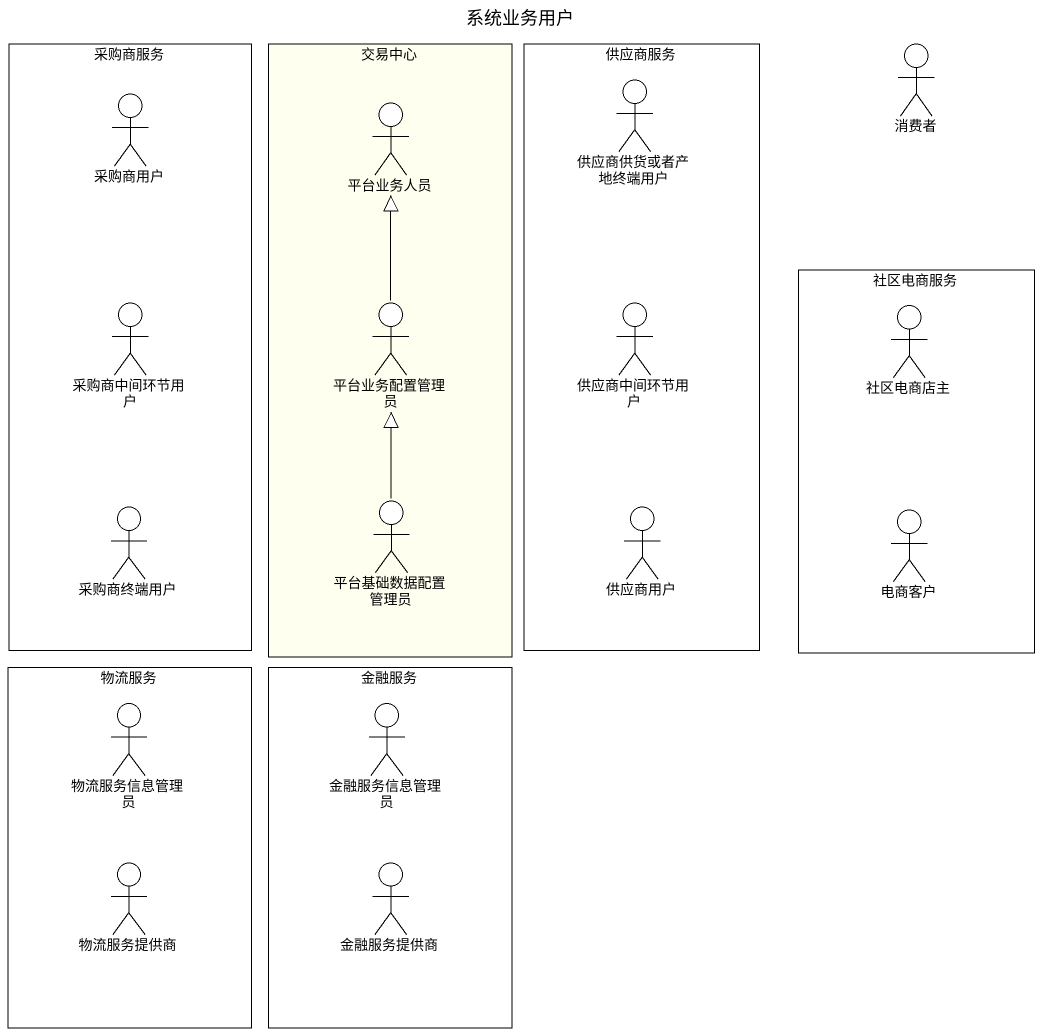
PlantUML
@startuml
title 系统业务用户
rectangle 采购商服务 {
  actor 采购商用户
  actor 采购商中间环节用户
  actor 采购商终端用户
}
rectangle 交易中心 #FFFFF0 {
  actor 平台业务人员
  actor 平台业务配置管理员
  actor 平台基础数据配置管理员
}
rectangle 供应商服务 {
  actor 供应商供货或者产地终端用户
  actor 供应商中间环节用户
  actor 供应商用户
}
actor 消费者
rectangle 社区电商服务 {
  actor 社区电商店主
  actor 电商客户
}
rectangle 物流服务 {
  actor 物流服务信息管理员
  actor 物流服务提供商
}
rectangle 金融服务 {
  actor 金融服务信息管理员
  actor 金融服务提供商
}
平台业务配置管理员 -up-|> 平台业务人员
平台基础数据配置管理员 -up-|> 平台业务配置管理员
@enduml
